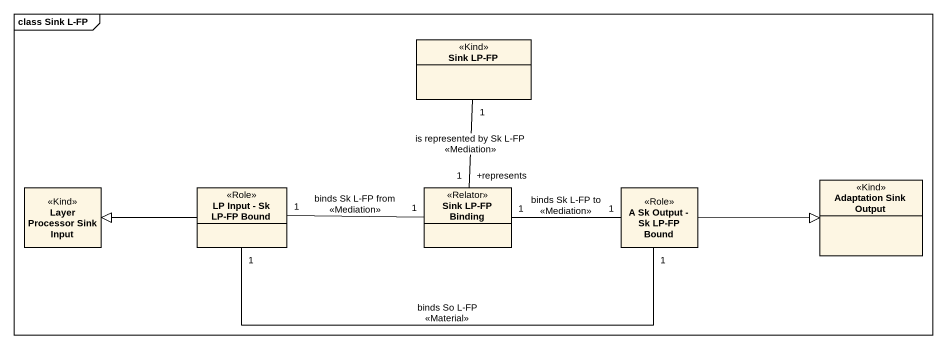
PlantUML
@startuml
mainframe class Sink L-FP
hide circle
hide empty members
class "Sink LP-FP" as Sink_LP_FP <<Kind>>
class "Adaptation Sink Output" as Adaptation_Sink_Output <<Kind>>
class "Layer Processor Sink Input" as Layer_Processor_Sink_Input <<Kind>>
class "LP Input - Sk LP-FP Bound" as LP_Input_Sk_LP_FP_Bound <<Role>>
class "Sink LP-FP Binding" as Sink_LP_FP_Binding <<Relator>>
class "A Sk Output - Sk LP-FP Bound" as A_Sk_Output_Sk_LP_FP_Bound <<Role>>
LP_Input_Sk_LP_FP_Bound -left-|> Layer_Processor_Sink_Input
LP_Input_Sk_LP_FP_Bound "1" -right- "1" Sink_LP_FP_Binding : binds Sk L-FP from\n<<Mediation>>
LP_Input_Sk_LP_FP_Bound "1" -right- "1" A_Sk_Output_Sk_LP_FP_Bound : binds So L-FP\n<<Material>>
Sink_LP_FP_Binding "+represents\n1" -up- "1" Sink_LP_FP : is represented by Sk L-FP\n<<Mediation>>
Sink_LP_FP_Binding "1" -right- "1" A_Sk_Output_Sk_LP_FP_Bound : binds Sk L-FP to\n<<Mediation>>
A_Sk_Output_Sk_LP_FP_Bound -right-|> Adaptation_Sink_Output
@enduml
